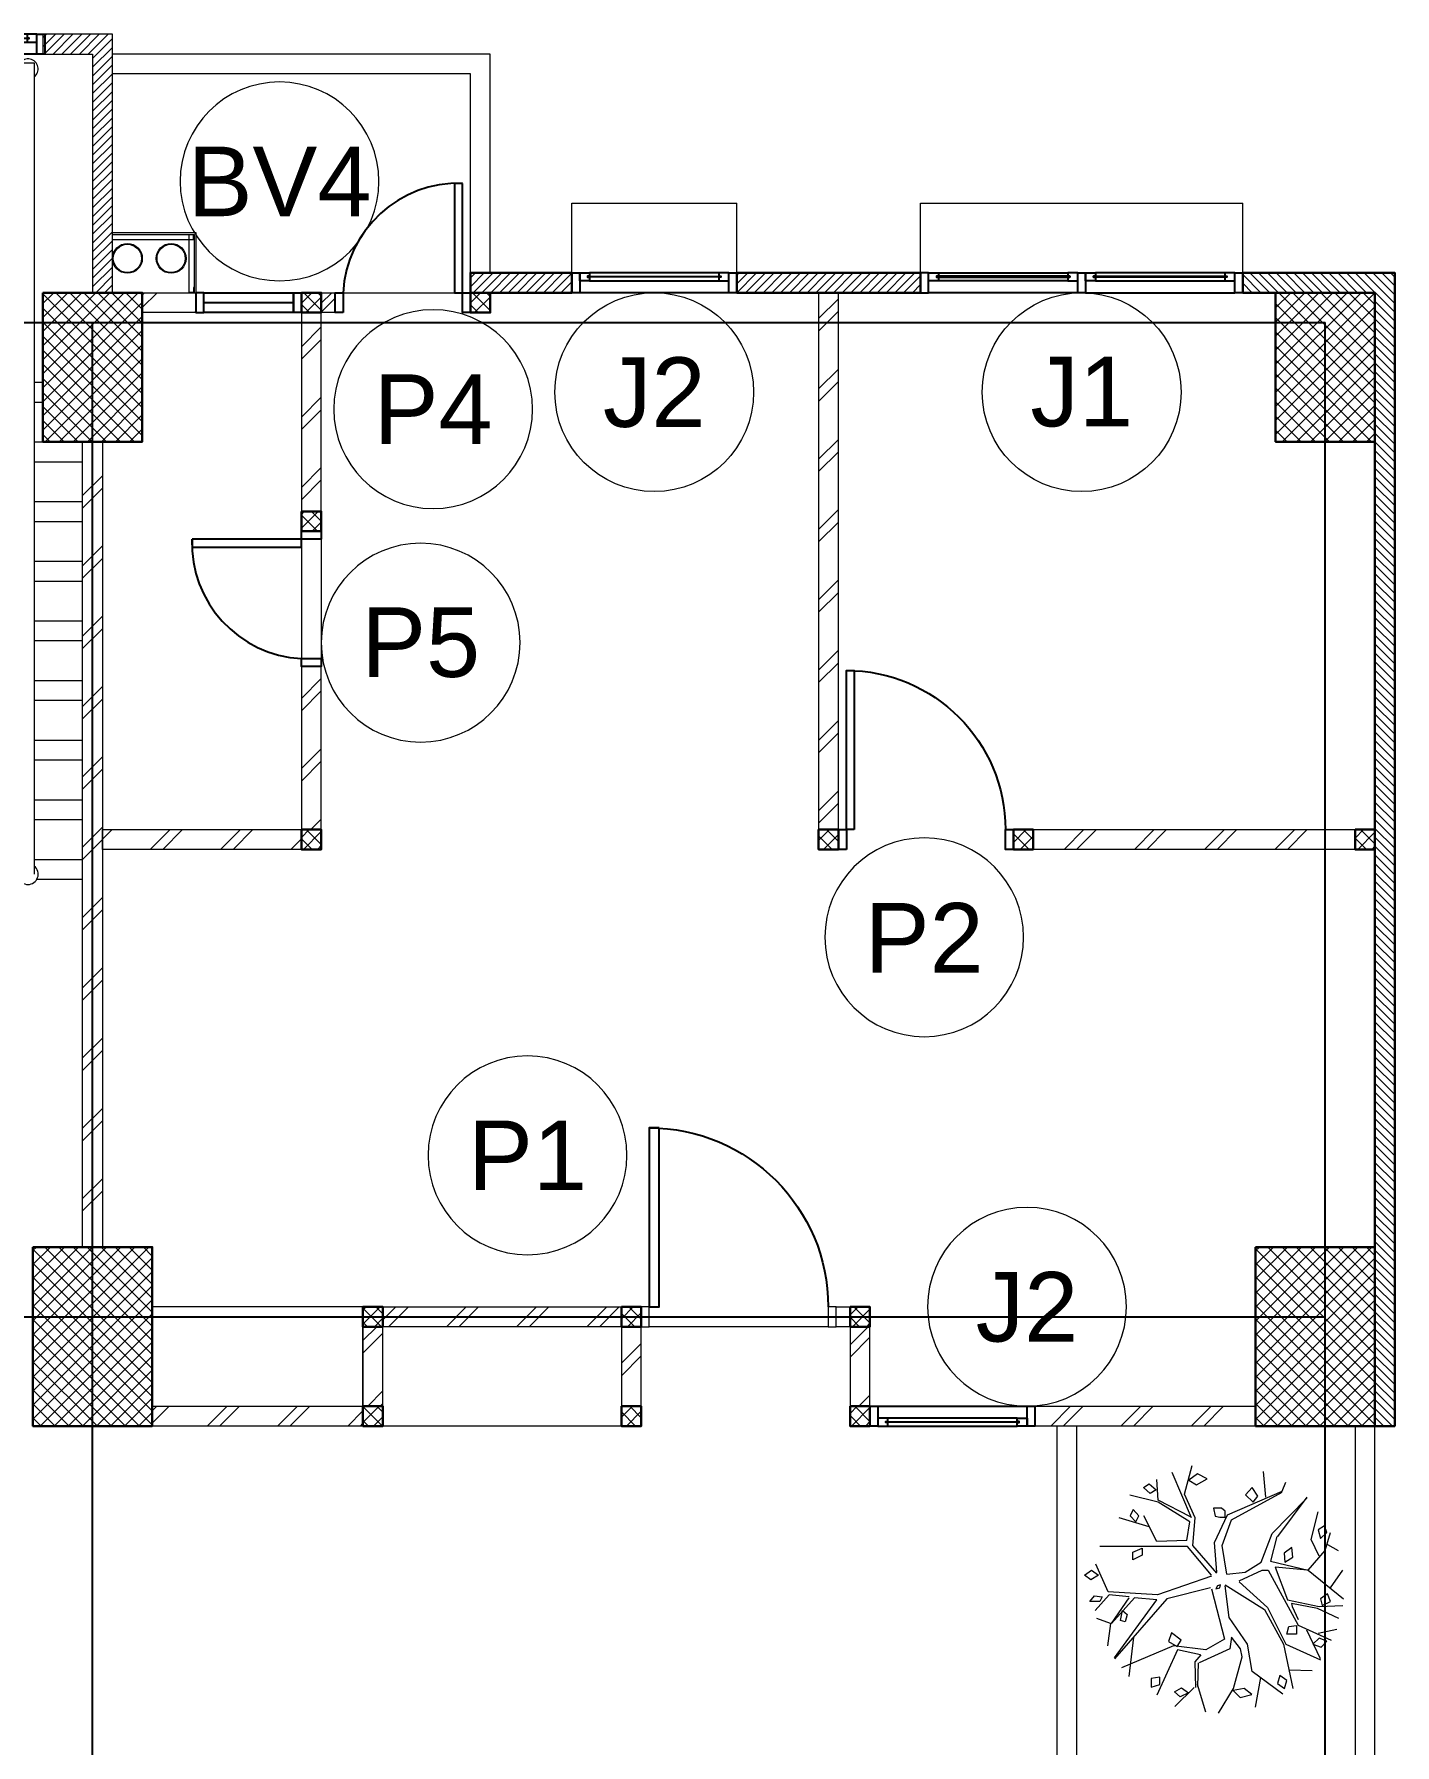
# Model space of a CAD drawing. Header units: millimetres. Extents: x -108 to 351, y -17 to 192.
# Drawn here: x 69.9 to 76.74, y 135.69 to 144.3 of the extents above; entities that cross this region are included whole.
import ezdxf
from ezdxf.enums import TextEntityAlignment as Align

# ---------------------------------------------------------------- set-up
doc = ezdxf.new("R2010")
doc.units = ezdxf.units.MM
for name, color, linetype, lineweight in [('ars', 11, 'Continuous', 0), ('ars @ 1', 11, 'Continuous', 0), ('KACA', 151, 'Continuous', 5), ('KOL', 1, 'Continuous', 30), ('KOLOM', 4, 'Continuous', 9), ('lan', 7, 'Continuous', 15), ('NOT', 7, 'Continuous', 20), ('POHON', 62, 'Continuous', 5), ('tem', 5, 'Continuous', 20)]:
    doc.layers.add(name, color=color, linetype=linetype, lineweight=lineweight)
doc.layers.add('as', color=1, linetype='Continuous', plot=False)
doc.layers.add('Kusen', color=30, linetype='Continuous')
doc.styles.add('ATTR', font='romans.shx', dxfattribs={"width": 0.8, "height": 0.56})
doc.styles.add('S', font='simplex', dxfattribs={"width": 0.75})
doc.styles.get("Standard").update_dxf_attribs({"font": 'arial.ttf'})
pattern_1 = [(225, (-485.678732, 383.224584), (0.0220970869, -0.0220970869), [])]
pattern_2 = [(45, (0, 0.77), (-0.1767767, 0.1767767), []), (45, (0.0625, 0.77), (-0.1767767, 0.1767767), [])]
pattern_3 = [(45, (-3e-06, 0.76564), (-0.1767767, 0.1767767), []), (45, (0.0625, 0.76564), (-0.1767767, 0.1767767), [])]

# ---------------------------------------------------------------- blocks, each defined once
blk = doc.blocks.new('T. J1')
at = {"layer": 'Kusen'}
for p, q in [((-0.7188, 0.1), (-0.0688, 0.1)), ((0.7212, 0.1), (0.0712, 0.1)), ((-0.0188, 0), (-0.7688, 0)), ((-0.0688, 0.06), (-0.7188, 0.06)), ((0.0212, 0), (0.7712, 0)), ((0.0712, 0.06), (0.7212, 0.06))]:
    blk.add_line(p, q, dxfattribs=at)
for points in [[(-0.8088, 0), (-0.7688, 0), (-0.7688, 0.1), (-0.8088, 0.1)], [(-0.0188, 0), (0.0212, 0), (0.0212, 0.1), (-0.0188, 0.1)], [(0.8112, 0), (0.7712, 0), (0.7712, 0.1), (0.8112, 0.1)]]:
    blk.add_lwpolyline(points, close=True, dxfattribs=at)
for points in [[(-0.7188, 0.0775), (-0.7188, 0.06), (-0.7688, 0.06), (-0.7688, 0.1), (-0.7188, 0.1), (-0.7188, 0.0825), (-0.7288, 0.0825), (-0.7288, 0.0775), (-0.7188, 0.0775)], [(-0.0688, 0.0775), (-0.0688, 0.06), (-0.0188, 0.06), (-0.0188, 0.1), (-0.0688, 0.1), (-0.0688, 0.0825), (-0.0588, 0.0825), (-0.0588, 0.0775), (-0.0688, 0.0775)], [(0.0712, 0.0775), (0.0712, 0.06), (0.0212, 0.06), (0.0212, 0.1), (0.0712, 0.1), (0.0712, 0.0825), (0.0612, 0.0825), (0.0612, 0.0775), (0.0712, 0.0775)], [(0.7212, 0.0775), (0.7212, 0.06), (0.7712, 0.06), (0.7712, 0.1), (0.7212, 0.1), (0.7212, 0.0825), (0.7312, 0.0825), (0.7312, 0.0775), (0.7212, 0.0775)]]:
    blk.add_lwpolyline(points, dxfattribs=at)
at = {"layer": 'Kusen', "color": 141}
for points in [[(-0.7288, 0.0775), (-0.0588, 0.0775), (-0.0588, 0.0825), (-0.7288, 0.0825)], [(0.7312, 0.0775), (0.0612, 0.0775), (0.0612, 0.0825), (0.7312, 0.0825)]]:
    blk.add_lwpolyline(points, close=True, dxfattribs=at)
blk = doc.blocks.new('T. J2')
at = {"layer": 'KACA', "color": 141}
blk.add_lwpolyline([(-0.3792, 0.0775), (0.2908, 0.0775), (0.2908, 0.0825), (-0.3792, 0.0825)], close=True, dxfattribs=at)
at = {"layer": 'Kusen'}
for p, q in [((-0.3692, 0.1), (0.2808, 0.1)), ((-0.4192, 0), (0.3308, 0)), ((0.2808, 0.06), (-0.3692, 0.06))]:
    blk.add_line(p, q, dxfattribs=at)
for points in [[(-0.4592, 0), (-0.4192, 0), (-0.4192, 0.1), (-0.4592, 0.1)], [(0.3308, 0), (0.3708, 0), (0.3708, 0.1), (0.3308, 0.1)]]:
    blk.add_lwpolyline(points, close=True, dxfattribs=at)
for points in [[(-0.3692, 0.0775), (-0.3692, 0.06), (-0.4192, 0.06), (-0.4192, 0.1), (-0.3692, 0.1), (-0.3692, 0.0825), (-0.3792, 0.0825), (-0.3792, 0.0775), (-0.3692, 0.0775)], [(0.2808, 0.0775), (0.2808, 0.06), (0.3308, 0.06), (0.3308, 0.1), (0.2808, 0.1), (0.2808, 0.0825), (0.2908, 0.0825), (0.2908, 0.0775), (0.2808, 0.0775)]]:
    blk.add_lwpolyline(points, dxfattribs=at)
blk = doc.blocks.new('P.80')
at = {"layer": 'Kusen'}
for points in [[(-69.8094, -74.8368), (-69.7694, -74.8368), (-69.7694, -74.0368), (-69.8094, -74.0368)], [(-70.6094, -74.9368), (-70.5694, -74.9368), (-70.5694, -74.8368), (-70.6094, -74.8368)], [(-69.7694, -74.9368), (-69.7294, -74.9368), (-69.7294, -74.8368), (-69.7694, -74.8368)]]:
    blk.add_lwpolyline(points, close=True, dxfattribs=at)
blk.add_arc((-69.7694, -74.8368), 0.8, 90, 180, dxfattribs=at)
blk = doc.blocks.new('K 10.10')
at = {"layer": 'ars'}
h = blk.add_hatch(dxfattribs=at)
h.set_pattern_fill('_USER', color=256, scale=0.05, angle=45, double=1, pattern_type=0)
h.set_pattern_definition([(45, (0, 0), (-0.035355339, 0.035355339), []), (135, (0, 0), (-0.035355339, -0.035355339), [])])
h.paths.add_polyline_path([(1560.5383, 1380.4069), (1560.6383, 1380.4069), (1560.6383, 1380.5069), (1560.5383, 1380.5069)])
at = {"layer": 'KOL'}
blk.add_lwpolyline([(1560.5383, 1380.4069), (1560.6383, 1380.4069), (1560.6383, 1380.5069), (1560.5383, 1380.5069)], close=True, dxfattribs=at)
blk = doc.blocks.new('P-90')
at = {"layer": 'Kusen'}
blk.add_lwpolyline([(374.6908, -21.5979), (374.7408, -21.5979), (374.7408, -22.4979), (374.6908, -22.4979)], close=True, dxfattribs=at)
at = {"layer": 'Kusen', "lineweight": 9}
for points in [[(373.8008, -22.4979), (373.8408, -22.4979), (373.8408, -22.5979), (373.8008, -22.5979)], [(374.7408, -22.4979), (374.7808, -22.4979), (374.7808, -22.5979), (374.7408, -22.5979)]]:
    blk.add_lwpolyline(points, close=True, dxfattribs=at)
at = {"layer": 'Kusen'}
blk.add_arc((374.7408, -22.4979), 0.9, 90, 180, dxfattribs=at)
blk = doc.blocks.new('P.60')
at = {"layer": 'Kusen'}
for points in [[(1472.8348, 997.5354), (1472.8748, 997.5354), (1472.8748, 997.4354), (1472.8348, 997.4354)], [(1473.4748, 997.5354), (1473.5148, 997.5354), (1473.5148, 997.4354), (1473.4748, 997.4354)], [(1472.8748, 996.8854), (1472.9148, 996.8854), (1472.9148, 997.4354), (1472.8748, 997.4354)]]:
    blk.add_lwpolyline(points, close=True, dxfattribs=at)
blk.add_arc((1472.8948, 997.4658), 0.5808, 268.02661, 356.99428, dxfattribs=at)
blk = doc.blocks.new('BV')
at = {"layer": 'Kusen'}
for points in [[(-0.225, 0.1), (-0.265, 0.1), (-0.265, 0), (-0.225, 0)], [(-0.225, 0.1), (-0.265, 0.1), (-0.265, 0), (-0.225, 0)], [(0.225, 0.1), (-0.225, 0.1), (-0.225, 0), (0.225, 0)], [(0.225, 0.1), (0.265, 0.1), (0.265, 0), (0.225, 0)]]:
    blk.add_lwpolyline(points, close=True, dxfattribs=at)
at = {"layer": 'Kusen', "color": 141}
blk.add_lwpolyline([(0.225, 0.05), (-0.225, 0.05)], dxfattribs=at)
blk = doc.blocks.new('bola-3')
at = {"layer": 'POHON'}
for p, q in [((-0.045, 2.245), (-0.318, 1.803)), ((0.177, 2.226), (0.328, 1.732)), ((-1.198, 1.908), (-0.648, 1.503)), ((-0.799, 1.609), (-0.703, 2.138)), ((0.387, 1.789), (0.731, 2.125)), ((0.686, 1.115), (1.057, 1.926)), ((-1.212, 1.009), (-1.377, 1.803)), ((-0.318, 1.803), (-0.469, 1.238)), ((0.315, 1.344), (0.328, 1.767)), ((0.356, 1.785), (0.37, 1.327)), ((1.553, 1.591), (1.47, 0.886)), ((-1.253, 1.009), (-1.872, 1.291)), ((-1.872, 1.274), (-1.625, 0.762)), ((-1.308, 1.468), (-1.721, 1.485)), ((-0.648, 1.503), (-0.566, 1.009)), ((-0.469, 1.238), (-0.442, 1.097)), ((-0.249, 1.097), (0.301, 1.344)), ((0.37, 1.327), (0.26, 1.203)), ((0.755, 1.044), (1.69, 1.432)), ((0.879, 0.198), (1.814, 1.274)), ((1.814, 1.256), (1.057, 0.216)), ((-1.473, 0.674), (-2.065, 0.939)), ((-0.923, 0.357), (-1.253, 1.009)), ((-0.868, 0.392), (-1.212, 1.009)), ((-0.566, 1.009), (-0.236, 0.533)), ((-0.442, 1.097), (-0.277, 0.886)), ((-0.277, 0.886), (-0.249, 1.097)), ((-0.153, 0.921), (0.177, 1.115)), ((0.081, 0.022), (-0.153, 0.921)), ((0.177, 1.115), (0.755, 1.044)), ((0.273, 1.203), (0.686, 1.115)), ((1.883, 0.639), (1.938, 1.044)), ((-1.831, 0.815), (-2.161, 0.745)), ((-0.937, -0.313), (-1.473, 0.674)), ((1.456, 0.18), (1.869, 0.639)), ((1.869, 0.639), (1.553, 0.18)), ((1.883, 0.639), (2.13, 0.551)), ((-1.845, 0.339), (-2.271, 0.322)), ((-2.202, 0.551), (-1.817, 0.374)), ((-1.281, 0.216), (-1.845, 0.339)), ((-1.817, 0.374), (-1.35, 0.286)), ((-1.363, 0.339), (-1.473, 0.568)), ((-1.35, 0.286), (-1.363, 0.339)), ((-0.414, -0.102), (-0.923, 0.357)), ((-0.167, -0.049), (-0.868, 0.392)), ((-0.236, 0.533), (-0.167, -0.031)), ((1.91, 0.128), (2.158, 0.41)), ((-1.652, -0.313), (-2.285, 0.198)), ((-2.051, 0.004), (-2.271, -0.313)), ((-1.061, -0.366), (-1.281, 0.216)), ((0.081, -0.207), (1.044, 0.128)), ((0.095, 0.004), (0.879, 0.198)), ((1.044, 0.128), (1.924, 0.075)), ((1.057, 0.216), (1.456, 0.18)), ((1.553, 0.163), (1.91, 0.128)), ((1.924, 0.075), (2.144, -0.419)), ((-0.414, -0.119), (-0.827, -0.313)), ((-0.524, -0.278), (-0.813, -0.454)), ((-0.194, -0.243), (-0.524, -0.278)), ((-0.194, -0.243), (-0.112, -0.754)), ((-0.015, -0.26), (0.411, -0.754)), ((-0.015, -0.278), (0.026, -0.807)), ((0.081, -0.225), (0.507, -0.736)), ((-1.652, -0.313), (-1.955, -0.666)), ((-1.845, -0.56), (-1.707, -0.86)), ((-0.978, -0.472), (-1.652, -0.313)), ((-1.639, -0.313), (-1.061, -0.366)), ((-1.088, -0.913), (-0.978, -0.472)), ((-0.813, -0.454), (-1.006, -0.966)), ((-0.827, -0.313), (-0.937, -0.313)), ((-1.996, -0.772), (-2.189, -0.666)), ((-1.955, -0.666), (-2.051, -0.983)), ((-1.707, -0.86), (-1.831, -1.354)), ((-1.625, -1.618), (-1.102, -0.913)), ((-0.112, -0.754), (-0.277, -1.213)), ((0.026, -0.807), (-0.208, -1.301)), ((0.411, -0.754), (0.37, -1.248)), ((0.521, -0.842), (0.466, -1.177)), ((0.507, -0.736), (2.075, -0.736)), ((0.521, -0.842), (1.057, -0.825)), ((1.057, -0.825), (1.291, -1.283)), ((-1.006, -0.966), (-1.625, -1.6)), ((-0.277, -1.213), (-1.185, -1.706)), ((0.466, -1.177), (1.03, -1.53)), ((1.195, -1.089), (1.731, -1.248)), ((-0.208, -1.301), (-1.185, -1.724)), ((0.37, -1.248), (0.562, -1.671)), ((0.438, -1.248), (0.782, -2.059)), ((0.452, -1.265), (1.03, -1.565)), ((-1.185, -1.724), (-1.253, -1.883)), ((-0.896, -1.618), (-0.854, -2.077)), ((0.562, -1.671), (0.425, -2.182)), ((1.03, -1.53), (1.539, -1.653)), ((1.03, -1.565), (1.057, -1.936))]:
    blk.add_line(p, q, dxfattribs=at)
for points in [[(-0.435, 1.966), (-0.641, 1.913), (-0.504, 1.807), (-0.311, 1.842)], [(0.49, 1.882), (0.641, 1.953), (0.738, 1.864), (0.614, 1.794)], [(-1.226, 1.803), (-1.267, 1.662), (-1.143, 1.573), (-1.102, 1.715)], [(1.155, 1.778), (1.001, 1.734), (1.001, 1.602), (1.155, 1.624)], [(-1.735, 1.009), (-1.886, 1.062), (-1.982, 0.956), (-1.845, 0.903)], [(0.691, 1.051), (0.622, 0.941), (0.794, 0.809), (0.846, 0.963)], [(-1.441, 0.676), (-1.441, 0.831), (-1.269, 0.831), (-1.303, 0.698)], [(-1.9, 0.322), (-2.051, 0.251), (-1.996, 0.11), (-1.872, 0.198)], [(1.671, 0.412), (1.585, 0.478), (1.62, 0.61), (1.706, 0.588)], [(-0.002, 0.022), (-0.07, 0.004), (-0.084, -0.049), (-0.029, -0.031)], [(2.034, 0.163), (2.075, 0.251), (2.254, 0.251), (2.171, 0.145)], [(2.099, -0.225), (2.237, -0.137), (2.347, -0.225), (2.223, -0.313)], [(-1.236, -0.454), (-1.374, -0.543), (-1.36, -0.719), (-1.222, -0.613)], [(1.319, -0.706), (1.319, -0.582), (1.484, -0.494), (1.484, -0.635)], [(-1.872, -0.878), (-1.982, -0.983), (-1.941, -1.107), (-1.831, -1.036)], [(1.43, -1.175), (1.379, -1.285), (1.482, -1.396), (1.534, -1.285)], [(-0.667, -1.528), (-0.753, -1.638), (-0.65, -1.792), (-0.53, -1.66)], [(-0.167, -1.261), (-0.167, -1.367), (-0.098, -1.42), (0.04, -1.42), (0.012, -1.279), (-0.07, -1.261)], [(1.069, -1.748), (1.173, -1.682), (1.293, -1.792), (1.19, -1.858)], [(0.485, -1.924), (0.347, -1.836), (0.158, -1.947), (0.33, -2.035)]]:
    blk.add_lwpolyline(points, close=True, dxfattribs=at)
at = {"layer": 'POHON', "style": 'ATTR', "width": 0.8, "flags": 9}
blk.add_attdef('ESTCODE', (-0.07, 0.004), '', height=0.00000926, dxfattribs=at)
blk = doc.blocks.new("k3'")
at = {"layer": 'ars'}
h = blk.add_hatch(dxfattribs=at)
h.set_pattern_fill('_USER', color=256, scale=0.05, angle=45, double=1, pattern_type=0)
h.set_pattern_definition([(45, (0, -4.975), (-0.03535534, 0.03535534), []), (135, (0, -4.975), (-0.03535534, -0.03535534), [])])
h.paths.add_polyline_path([(-0.25, -0.375), (0.25, -0.375), (0.25, 0.375), (-0.25, 0.375)])
at = {"layer": 'KOL'}
blk.add_lwpolyline([(-0.25, -0.375), (0.25, -0.375), (0.25, 0.375), (-0.25, 0.375)], close=True, dxfattribs=at)
blk = doc.blocks.new("k1'")
at = {"layer": 'ars'}
h = blk.add_hatch(dxfattribs=at)
h.set_pattern_fill('_USER', color=256, scale=0.05, angle=45, double=1, pattern_type=0)
h.set_pattern_definition([(45, (0, -5), (-0.03535534, 0.03535534), []), (135, (0, -5), (-0.03535534, -0.03535534), [])])
h.paths.add_polyline_path([(-0.3, -0.45), (0.3, -0.45), (0.3, 0.45), (-0.3, 0.45)])
at = {"layer": 'KOL'}
blk.add_lwpolyline([(-0.3, -0.45), (0.3, -0.45), (0.3, 0.45), (-0.3, 0.45)], close=True, dxfattribs=at)
blk = doc.blocks.new('LANTAI-2')
at = {"layer": 'ars'}
h = blk.add_hatch(dxfattribs=at)
h.set_pattern_fill('ANSI31', color=256, scale=0.25, style=0)
h.set_pattern_definition([(45, (67.95, 56.15), (-0.0220971, 0.0220971), [])])
edge = h.paths.add_edge_path()
edge.add_line((68.3, 56.15), (68.3, 57.45))
edge.add_line((68.3, 57.45), (67.95, 57.45))
edge.add_line((67.95, 57.45), (67.95, 57.35))
edge.add_line((67.95, 57.35), (68.2, 57.35))
edge.add_line((68.2, 57.35), (68.2, 56.15))
edge.add_line((68.2, 56.15), (68.3, 56.15))
h = blk.add_hatch(dxfattribs=at)
h.set_pattern_fill('ANSI31', color=256, scale=0.25, angle=180, style=0)
h.set_pattern_definition(pattern_1)
h.paths.add_polyline_path([(70.61, 56.15), (70.1, 56.15), (70.1, 56.25), (70.61, 56.25)])
h = blk.add_hatch(dxfattribs=at)
h.set_pattern_fill('ANSI31', color=256, scale=0.25, angle=180, style=0)
h.set_pattern_definition(pattern_1)
h.paths.add_polyline_path([(72.365, 56.15), (71.44, 56.15), (71.44, 56.25), (72.365, 56.25)])
h = blk.add_hatch(dxfattribs=at)
h.set_pattern_fill('ANSI31', color=256, scale=0.25, angle=180, style=0)
h.set_pattern_definition([(315, (74.75, 50.45), (-0.02209709, -0.02209709), [])])
h.paths.add_polyline_path([(73.985, 56.25), (74.65, 56.25), (74.75, 56.25), (74.75, 50.45), (74.65, 50.45), (74.65, 56.15), (73.985, 56.15)])
h = blk.add_hatch(dxfattribs=at)
h.set_pattern_fill('TEMBOK', color=256, scale=0.25)
h.set_pattern_definition(pattern_2)
h.paths.add_polyline_path([(68.72, 56.05), (68.45, 56.05), (68.45, 56.15), (68.72, 56.15)])
h = blk.add_hatch(dxfattribs=at)
h.set_pattern_fill('ANSI32', color=256, scale=0.25, angle=180, style=0, double=1)
h.set_pattern_definition([(225, (4.97673, 55.84964), (0.06629126, -0.06629126), []), (225, (4.93254, 55.84964), (0.06629126, -0.06629126), [])])
h.paths.add_polyline_path([(69.42, 56.05), (69.35, 56.05), (69.35, 56.15), (69.42, 56.15)])
h = blk.add_hatch(dxfattribs=at)
h.set_pattern_fill('TEMBOK', color=256, scale=0.25)
h.set_pattern_definition([(45, (2.49865, 1.87), (-0.1767767, 0.1767767), []), (45, (2.56115, 1.87), (-0.1767767, 0.1767767), [])])
h.paths.add_polyline_path([(71.8514, 53.45), (71.9513, 53.45), (71.9513, 56.15), (71.8514, 56.15)])
h = blk.add_hatch(dxfattribs=at)
h.set_pattern_fill('TEMBOK', color=256, scale=0.25)
h.set_pattern_definition([(45, (-0.00016, 0.77), (-0.1767767, 0.1767767), []), (45, (0.06234, 0.77), (-0.1767767, 0.1767767), [])])
h.paths.add_polyline_path([(69.35, 55.05), (69.35, 56.05), (69.25, 56.05), (69.25, 55.05)])
h = blk.add_hatch(dxfattribs=at)
h.set_pattern_fill('TEMBOK', color=256, scale=0.25)
h.set_pattern_definition([(45, (-0.00016, 0.77), (-0.1767767, 0.1767767), []), (45, (0.06234, 0.77), (-0.1767767, 0.1767767), [])])
h.paths.add_polyline_path([(69.35, 53.45), (69.35, 54.27), (69.25, 54.27), (69.25, 53.45)])
h = blk.add_hatch(dxfattribs=at)
h.set_pattern_fill('TEMBOK', color=256, scale=0.25)
h.set_pattern_definition(pattern_2)
h.paths.add_polyline_path([(69.25, 53.35), (68.25, 53.35), (68.25, 53.45), (69.25, 53.45)])
h = blk.add_hatch(dxfattribs=at)
h.set_pattern_fill('TEMBOK', color=256, scale=0.25)
h.set_pattern_definition(pattern_2)
h.paths.add_polyline_path([(74.35, 53.35), (72.9313, 53.35), (72.9313, 53.45), (74.35, 53.45)])
h = blk.add_hatch(dxfattribs=at)
h.set_pattern_fill('TEMBOK', color=256, scale=0.25)
h.set_pattern_definition([(45, (-0.00384, 0.76564), (-0.1767767, 0.1767767), []), (45, (0.05866, 0.76564), (-0.1767767, 0.1767767), [])])
h.paths.add_polyline_path([(70.86, 50.9495), (69.66, 50.9495), (69.66, 51.0495), (70.86, 51.0495)])
h = blk.add_hatch(dxfattribs=at)
h.set_pattern_fill('TEMBOK', color=256, scale=0.25)
h.set_pattern_definition(pattern_3)
h.paths.add_polyline_path([(69.66, 50.55), (69.66, 50.9495), (69.56, 50.9495), (69.56, 50.55)])
h = blk.add_hatch(dxfattribs=at)
h.set_pattern_fill('TEMBOK', color=256, scale=0.25)
h.set_pattern_definition(pattern_3)
h.paths.add_polyline_path([(70.96, 50.55), (70.96, 50.9495), (70.86, 50.9495), (70.86, 50.55)])
h = blk.add_hatch(dxfattribs=at)
h.set_pattern_fill('TEMBOK', color=256, scale=0.25)
h.set_pattern_definition([(45, (-0.00384, 0.76564), (-0.1767767, 0.1767767), []), (45, (0.05866, 0.76564), (-0.1767767, 0.1767767), [])])
h.paths.add_polyline_path([(72.11, 50.55), (72.11, 50.9495), (72.01, 50.9495), (72.01, 50.55)])
h = blk.add_hatch(dxfattribs=at)
h.set_pattern_fill('TEMBOK', color=256, scale=0.25)
h.set_pattern_definition(pattern_3)
h.paths.add_polyline_path([(69.56, 50.45), (68.5, 50.45), (68.5, 50.55), (69.56, 50.55)])
h = blk.add_hatch(dxfattribs=at)
h.set_pattern_fill('TEMBOK', color=256, scale=0.25)
h.set_pattern_definition(pattern_3)
h.paths.add_polyline_path([(74.05, 50.45), (72.94, 50.45), (72.94, 50.55), (74.05, 50.55)])
at = {"layer": 'ars @ 1'}
h = blk.add_hatch(dxfattribs=at)
h.set_pattern_fill('TEMBOK', color=256, scale=0.25)
h.set_pattern_definition([(45, (1589.11095, -401.3332), (-0.176776695, 0.176776695), []), (45, (1589.17345, -401.3332), (-0.176776695, 0.176776695), [])])
h.paths.add_polyline_path([(68.25, 51.35), (68.15, 51.35), (68.15, 55.4), (68.25, 55.4)])
at = {"layer": 'ars'}
for p, q in [((64.9816, 57.3062), (67.9062, 57.3062)), ((67.9062, 57.3062), (67.9062, 53.225)), ((68.3, 56.453), (68.72, 56.453)), ((68.3, 56.4421), (68.7103, 56.4421)), ((68.6849, 56.15), (68.6849, 56.4409)), ((68.7103, 56.4421), (68.7103, 56.15)), ((68.72, 56.453), (68.72, 56.15)), ((68.7103, 56.4167), (68.3, 56.4167)), ((67.9062, 55.6), (67.95, 55.6)), ((67.9062, 55.3), (68.15, 55.3)), ((67.9062, 55), (68.15, 55)), ((67.9062, 54.7), (68.15, 54.7)), ((67.9062, 54.4), (68.15, 54.4)), ((67.9062, 54.1), (68.15, 54.1)), ((67.9062, 53.8), (68.15, 53.8)), ((67.9062, 53.5), (68.15, 53.5)), ((67.9197, 53.2), (68.15, 53.2))]:
    blk.add_line(p, q, dxfattribs=at)
for points in [[(68.6849, 56.4421), (68.7103, 56.4421), (68.7103, 56.4167), (68.7079, 56.4167), (68.7079, 56.4409), (68.6849, 56.4409), (68.6849, 56.4421)], [(68.6849, 56.15), (68.7103, 56.15), (68.7103, 56.1754), (68.7079, 56.1754), (68.7079, 56.1512), (68.6849, 56.1512), (68.6849, 56.15)]]:
    blk.add_lwpolyline(points, dxfattribs=at)
blk.add_lwpolyline([(68.5, 50.55), (69.56, 50.55), (69.56, 51.0495), (68.5, 51.0495)], close=True, dxfattribs=at)
for centre, radius in [((68.375, 56.3226), 0.075), ((68.375, 56.3226), 0.071), ((68.595, 56.3226), 0.075), ((68.595, 56.3226), 0.071)]:
    blk.add_circle(centre, radius, dxfattribs=at)
for centre, start, end in [((67.875, 57.275), 307.57187, 142.42813), ((67.875, 53.225), 127.57187, 52.42813)]:
    blk.add_arc(centre, 0.0512, start, end, dxfattribs=at)
at = {"layer": 'as'}
for p, q in [((0, 56), (74.4, 56)), ((68.2, 42.9), (68.2, 56)), ((74.4, 42.9), (74.4, 56)), ((0, 51), (74.4, 51))]:
    blk.add_line(p, q, dxfattribs=at)
at = {"layer": 'KOL'}
for points in [[(70.61, 56.15), (70.1, 56.15), (70.1, 56.25), (70.61, 56.25)], [(72.365, 56.15), (71.44, 56.15), (71.44, 56.25), (72.365, 56.25)]]:
    blk.add_lwpolyline(points, close=True, dxfattribs=at)
blk.add_lwpolyline([(73.985, 56.25), (74.65, 56.25), (74.75, 56.25), (74.75, 50.45), (74.65, 50.45), (74.65, 56.15), (73.985, 56.15), (73.985, 56.25)], dxfattribs=at)
at = {"layer": 'KOLOM'}
blk.add_lwpolyline([(72.8313, 53.45), (72.8313, 53.35), (72.9311, 53.35), (72.9311, 53.45)], close=True, dxfattribs=at)
at = {"layer": 'lan'}
for p, q in [((70.2, 57.35), (68.3, 57.35)), ((70.2, 56.25), (70.2, 57.35)), ((70.1, 57.25), (68.3, 57.25)), ((70.1, 56.25), (70.1, 57.25)), ((70.61, 56.25), (70.61, 56.6)), ((70.61, 56.6), (71.44, 56.6)), ((71.44, 56.25), (71.44, 56.6)), ((72.365, 56.25), (72.365, 56.6)), ((72.365, 56.6), (73.985, 56.6)), ((73.985, 56.25), (73.985, 56.6)), ((69.46, 56.15), (70.02, 56.15)), ((67.9062, 55.7), (67.95, 55.7)), ((67.9062, 55.4), (67.95, 55.4)), ((67.9062, 55.1), (68.15, 55.1)), ((69.35, 54.91), (69.35, 54.31)), ((69.25, 54.87), (69.25, 54.31)), ((67.9062, 54.8), (68.15, 54.8)), ((67.9062, 54.5), (68.15, 54.5)), ((67.9062, 54.2), (68.15, 54.2)), ((67.9062, 53.9), (68.15, 53.9)), ((67.9062, 53.6), (68.15, 53.6)), ((67.9062, 53.3), (68.15, 53.3)), ((71.9, 50.9495), (71, 50.9495)), ((70.8562, 50.45), (69.656, 50.45))]:
    blk.add_line(p, q, dxfattribs=at)
for points in [[(73.15, 50.45), (73.05, 50.45), (73.05, 48.45), (73.15, 48.45)], [(74.65, 50.45), (74.55, 50.45), (74.55, 48.45), (74.65, 48.45)]]:
    blk.add_lwpolyline(points, close=True, dxfattribs=at)
at = {"layer": 'tem'}
blk.add_lwpolyline([(68.3, 56.15), (68.3, 57.45), (67.95, 57.45), (67.95, 57.35), (68.2, 57.35), (68.2, 56.15), (68.3, 56.15)], dxfattribs=at)
for points in [[(68.72, 56.05), (68.45, 56.05), (68.45, 56.15), (68.72, 56.15)], [(69.42, 56.05), (69.35, 56.05), (69.35, 56.15), (69.42, 56.15)], [(69.35, 55.05), (69.35, 56.05), (69.25, 56.05), (69.25, 55.05)], [(68.25, 51.35), (68.15, 51.35), (68.15, 55.4), (68.25, 55.4)], [(69.35, 53.45), (69.35, 54.27), (69.25, 54.27), (69.25, 53.45)], [(69.25, 53.35), (68.25, 53.35), (68.25, 53.45), (69.25, 53.45)], [(74.55, 53.35), (72.9313, 53.35), (72.9313, 53.45), (74.55, 53.45)], [(70.86, 50.9495), (69.66, 50.9495), (69.66, 51.0495), (70.86, 51.0495)], [(72.01, 50.9495), (71.94, 50.9495), (71.94, 51.0495), (72.01, 51.0495)], [(69.66, 50.55), (69.66, 50.9495), (69.56, 50.9495), (69.56, 50.55)], [(70.96, 50.55), (70.96, 50.9495), (70.86, 50.9495), (70.86, 50.55)], [(72.11, 50.55), (72.11, 50.9495), (72.01, 50.9495), (72.01, 50.55)], [(69.56, 50.45), (68.5, 50.45), (68.5, 50.55), (69.56, 50.55)], [(74.05, 50.45), (72.94, 50.45), (72.94, 50.55), (74.05, 50.55)]]:
    blk.add_lwpolyline(points, close=True, dxfattribs=at)
at = {"layer": 'tem', "ltscale": 2}
blk.add_lwpolyline([(71.8514, 53.45), (71.9513, 53.45), (71.9513, 56.15), (71.8514, 56.15)], close=True, dxfattribs=at)
at = {"xscale": -1}
blk.add_blockref('BV', (68.985, 56.05), dxfattribs=at)
at = {"layer": 'KOL', "xscale": -1, "rotation": 180}
for name, p in [("k3'", (68.2, 55.775)), ("k3'", (74.4, 55.775)), ("k1'", (68.2, 50.9)), ("k1'", (74.35, 50.9))]:
    blk.add_blockref(name, p, dxfattribs=at)
at = {"layer": 'KOLOM', "extrusion": (0, 0, -1), "zscale": -1, "rotation": 180}
for p in [(1491.2883, 1436.5569), (1490.4383, 1436.5569), (1491.2883, 1435.4569), (1491.2883, 1433.8569), (1488.687, 1433.8569), (1487.707, 1433.8569), (1485.9883, 1433.8569), (1490.9783, 1431.4564), (1489.6783, 1431.4564), (1488.5283, 1431.4564), (1490.9783, 1430.9569), (1489.6783, 1430.9569), (1488.5283, 1430.9569)]:
    blk.add_blockref('K 10.10', p, dxfattribs=at)
at = {"layer": 'Kusen', "xscale": -1}
for name, p in [('T. J2', (67.5008, 57.35)), ('T. J2', (70.9808, 56.15)), ('T. J1', (73.1762, 56.15)), ('P.80', (2.222, 128.2868)), ('P-90', (445.7408, 73.5474))]:
    blk.add_blockref(name, p, dxfattribs=at)
at = {"layer": 'Kusen'}
for p, rotation in [((1542.9348, 1053.5854), 180), ((-928.1854, 1527.7848), 270)]:
    blk.add_blockref('P.60', p, dxfattribs=dict(at, rotation=rotation))
at = {"layer": 'Kusen', "xscale": -1, "rotation": 180}
blk.add_blockref('T. J2', (72.5692, 50.55), dxfattribs=at)
at = {"layer": 'POHON', "linetype": 'ByBlock', "lineweight": -3, "xscale": 0.28125, "yscale": 0.28125, "zscale": 0.28125, "rotation": 180}
blk.add_blockref('bola-3', (73.85, 49.6375), dxfattribs=at)
blk = doc.blocks.new('NAV')
blk.add_circle((0, -0.4), 0.4)
at = {"style": 'S', "width": 0.75, "flags": 4}
blk.add_attdef('AV', text='', height=0.3, dxfattribs=at).set_placement((0, -0.4), align=Align.MIDDLE)

msp = doc.modelspace()

# ---------------------------------------------------------------- block references
at = {"layer": 'lan'}
msp.add_blockref('LANTAI-2', (1.99422, 86.84737), dxfattribs=at)
at = {"layer": 'NOT'}
ref = msp.add_blockref('NAV', (71.13436, 143.0571), dxfattribs=dict(at, xscale=-1.25, yscale=1.25, zscale=1.25, rotation=180))
ref.add_attrib('AV', 'BV4', dxfattribs={"layer": '0', "height": 0.35, "flags": 4}).set_placement((71.13436, 143.5571), align=Align.MIDDLE)
ref = msp.add_blockref('NAV', (73.01922, 142.99737), dxfattribs=dict(at, xscale=1.25, yscale=1.25, zscale=1.25))
ref.add_attrib('AV', 'J2', dxfattribs={"layer": '0', "height": 0.35, "flags": 4}).set_placement((73.01922, 142.49737), align=Align.MIDDLE)
ref = msp.add_blockref('NAV', (75.16922, 142.99737), dxfattribs=dict(at, xscale=1.25, yscale=1.25, zscale=1.25))
ref.add_attrib('AV', 'J1', dxfattribs={"layer": '0', "height": 0.35, "flags": 4}).set_placement((75.16922, 142.49737), align=Align.MIDDLE)
ref = msp.add_blockref('NAV', (71.90696, 141.91151), dxfattribs=dict(at, xscale=-1.25, yscale=1.25, zscale=1.25, rotation=180))
ref.add_attrib('AV', 'P4', dxfattribs={"layer": '0', "height": 0.35, "flags": 4}).set_placement((71.90696, 142.41151), align=Align.MIDDLE)
ref = msp.add_blockref('NAV', (71.84422, 140.73737), dxfattribs=dict(at, xscale=-1.25, yscale=1.25, zscale=1.25, rotation=180))
ref.add_attrib('AV', 'P5', dxfattribs={"layer": '0', "height": 0.35, "flags": 4}).set_placement((71.84422, 141.23737), align=Align.MIDDLE)
ref = msp.add_blockref('NAV', (74.37729, 139.25564), dxfattribs=dict(at, xscale=-1.25, yscale=1.25, zscale=1.25, rotation=180))
ref.add_attrib('AV', 'P2', dxfattribs={"layer": '0', "height": 0.35, "flags": 4}).set_placement((74.37729, 139.75564), align=Align.MIDDLE)
ref = msp.add_blockref('NAV', (72.38166, 138.15883), dxfattribs=dict(at, xscale=-1.25, yscale=1.25, zscale=1.25, rotation=180))
ref.add_attrib('AV', 'P1', dxfattribs={"layer": '0', "height": 0.35, "flags": 4}).set_placement((72.38166, 138.65883), align=Align.MIDDLE)
ref = msp.add_blockref('NAV', (74.89422, 137.39737), dxfattribs=dict(at, xscale=-1.25, yscale=1.25, zscale=1.25, rotation=180))
ref.add_attrib('AV', 'J2', dxfattribs={"layer": '0', "height": 0.35, "flags": 4}).set_placement((74.89422, 137.89737), align=Align.MIDDLE)

doc.saveas('drawing.dxf')
